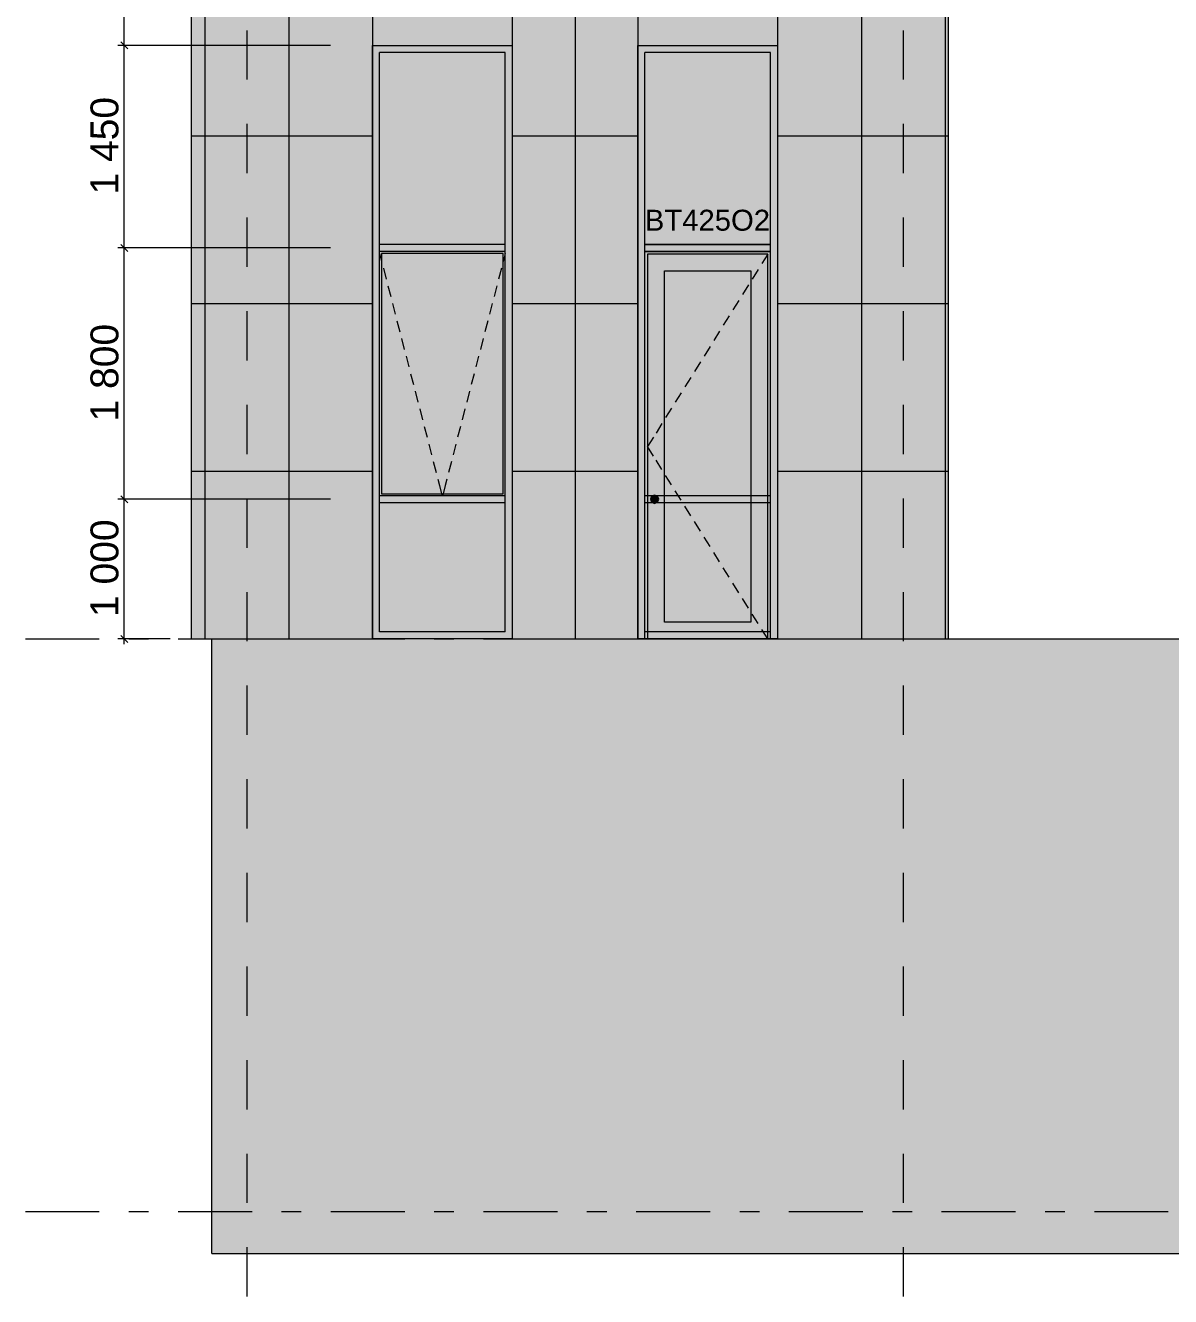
# Model space of a CAD drawing. Header units: millimetres. Extents: x 1499747 to 4230374, y -28481 to 441852.
# Drawn here: x 4102577 to 4110778, y 359120 to 368221 of the extents above; entities that cross this region are included whole.
import ezdxf

# ---------------------------------------------------------------- set-up
doc = ezdxf.new("R2010")
doc.units = ezdxf.units.MM
doc.header["$MEASUREMENT"] = 0
doc.layers.add('Чертеж и Рисунок', color=7, linetype='Continuous')
doc.styles.add('РЎР“Р•РќР•Р\xa0Р\x98Р\xa0_РЎРўР\x98Р›Р¬_2', font='')
doc.styles.get('РЎР“Р•РќР•Р\xa0Р\x98Р\xa0_РЎРўР\x98Р›Р¬_2').set_extended_font_data('GOST Common', italic=True)

# ---------------------------------------------------------------- blocks, each defined once
blk = doc.blocks.new('zw$719B')
at = {"layer": 'Чертеж и Рисунок', "linetype": 'Continuous', "lineweight": 0, "true_color": 0x2e2e2e}
for points in [[(0, 3300), (50, 3300), (50, 4200), (0, 4250)], [(500, 4250), (0, 4250), (50, 4200), (500, 4200)], [(500, 4250), (500, 4200), (950, 4200), (1000, 4250)], [(1000, 3300), (1000, 4250), (950, 4200), (950, 3300)], [(0, 2800), (50, 2800), (50, 3300), (0, 3300)], [(1000, 2800), (1000, 3300), (950, 3300), (950, 2800)], [(500, 2825), (50, 2825), (50, 2775), (500, 2775)], [(950, 2775), (950, 2825), (500, 2825), (500, 2775)], [(0, 2400), (50, 2400), (50, 2800), (0, 2800)], [(50, 2775), (70, 2755), (930, 2755), (950, 2775)], [(50, 0), (70, 0), (70, 2755), (50, 2775)], [(70, 2755), (190, 2635), (810, 2635), (930, 2755)], [(930, 0), (930, 2755), (810, 2635), (810, 120)], [(950, 0), (950, 2775), (930, 2755), (930, 0)], [(1000, 2400), (1000, 2800), (950, 2800), (950, 2400)], [(0, 1000), (50, 1000), (50, 2400), (0, 2400)], [(1000, 1000), (1000, 2400), (950, 2400), (950, 1000)], [(98.7, 1000), (105, 1015), (98.9, 1021.1), (90.2, 1000)], [(103.7, 1000), (108.5, 1011.5), (105, 1015), (98.7, 1000)], [(105, 1015), (120, 1021.3), (120, 1029.8), (98.9, 1021.1)], [(108.7, 1000), (112, 1008), (108.5, 1011.5), (103.7, 1000)], [(108.5, 1011.5), (120, 1016.3), (120, 1021.3), (105, 1015)], [(112, 1008), (120, 1011.3), (120, 1016.3), (108.5, 1011.5)], [(112.5, 1007.5), (109.5, 1000), (112.5, 992.6), (118.5, 990.1), (118.5, 1009.9)], [(121.5, 1007.1), (121.5, 1010), (118.5, 1010), (118.5, 1007.1)], [(121.5, 1000), (121.5, 1007.1), (118.5, 1007.1), (118.5, 1000)], [(118.8, 1010), (121.2, 1010), (120, 1010.5)], [(120, 1021.3), (135, 1015), (141, 1021.1), (120, 1029.8)], [(120, 1016.3), (131.5, 1011.5), (135, 1015), (120, 1021.3)], [(120, 1011.3), (128, 1008), (131.5, 1011.5), (120, 1016.3)], [(121.5, 1009.9), (121.5, 990.1), (127.4, 992.6), (130.5, 1000), (127.4, 1007.5)], [(128, 1008), (131.3, 1000), (136.2, 1000), (131.5, 1011.5)], [(131.5, 1011.5), (136.2, 1000), (141.2, 1000), (135, 1015)], [(135, 1015), (141.2, 1000), (149.7, 1000), (141, 1021.1)], [(0, 0), (50, 0), (50, 1000), (0, 1000)], [(105, 985), (98.7, 1000), (90.2, 1000), (98.9, 979)], [(108.5, 988.5), (103.7, 1000), (98.7, 1000), (105, 985)], [(120, 978.8), (105, 985), (98.9, 979), (120, 970.3)], [(112, 992), (108.7, 1000), (103.7, 1000), (108.5, 988.5)], [(120, 983.8), (108.5, 988.5), (105, 985), (120, 978.8)], [(120, 988.7), (112, 992), (108.5, 988.5), (120, 983.8)], [(121.5, 993), (121.5, 1000), (118.5, 1000), (118.5, 993)], [(121.5, 990), (121.5, 993), (118.5, 993), (118.5, 990)], [(118.8, 990), (120, 989.5), (121.2, 990)], [(128, 992), (120, 988.7), (120, 983.8), (131.5, 988.5)], [(131.5, 988.5), (120, 983.8), (120, 978.8), (135, 985)], [(135, 985), (120, 978.8), (120, 970.3), (141, 979)], [(131.3, 1000), (128, 992), (131.5, 988.5), (136.2, 1000)], [(136.2, 1000), (131.5, 988.5), (135, 985), (141.2, 1000)], [(141.2, 1000), (135, 985), (141, 979), (149.7, 1000)], [(1000, 0), (1000, 1000), (950, 1000), (950, 0)], [(930, 0), (810, 120), (190, 120), (70, 0)]]:
    blk.add_hatch(color=250, dxfattribs=at).paths.add_polyline_path(points)
at = {"layer": 'Чертеж и Рисунок', "linetype": 'Continuous', "lineweight": 0, "true_color": 0x84adf9}
for points in [[(950, 4200), (50, 4200), (50, 2825), (950, 2825), (950, 3300)], [(190, 120), (810, 120), (810, 2635), (190, 2635)]]:
    blk.add_hatch(color=161, dxfattribs=at).paths.add_polyline_path(points)
at = {"layer": 'Чертеж и Рисунок', "linetype": 'Continuous', "lineweight": 0, "true_color": 0x2e2e2e}
h = blk.add_hatch(color=250, dxfattribs=at)
h.paths.add_polyline_path([(70, 2755), (70, 0), (190, 120), (190, 2635)])
h.paths.add_polyline_path([(90.2, 1000), (98.9, 1021.1), (120, 1029.8), (141, 1021.1), (149.7, 1000), (141, 979), (120, 970.3), (98.9, 979)], flags=0)
h = blk.add_hatch(color=250, dxfattribs=at)
h.paths.add_polyline_path([(108.7, 1000), (112, 992), (120, 988.7), (128, 992), (131.3, 1000), (128, 1008), (120, 1011.3), (112, 1008)])
h.paths.add_polyline_path([(109.5, 1000), (112.5, 1007.5), (118.5, 1009.9), (118.5, 1010), (118.8, 1010), (120, 1010.5), (121.2, 1010), (121.5, 1010), (121.5, 1009.9), (127.4, 1007.5), (130.5, 1000), (127.4, 992.6), (121.5, 990.1), (121.5, 990), (121.2, 990), (120, 989.5), (118.8, 990), (118.5, 990), (118.5, 990.1), (112.5, 992.6)], flags=0)
at = {"layer": 'Чертеж и Рисунок', "color": 7, "linetype": 'Continuous', "lineweight": 5}
for points in [[(0, 0), (0, 4250)], [(0, 4250), (1000, 4250)], [(50, 3300), (50, 4200)], [(500, 4200), (50, 4200)], [(950, 4200), (500, 4200)], [(950, 3300), (950, 4200)], [(1000, 4250), (1000, 0)], [(50, 2825), (50, 3300)], [(950, 2825), (950, 3300)], [(50, 2800), (50, 2825)], [(50, 2825), (500, 2825)], [(500, 2825), (950, 2825)], [(950, 2800), (950, 2825)], [(50, 2775), (50, 2800)], [(50, 2775), (500, 2775)], [(50, 2400), (50, 2775)], [(930, 2755), (70, 2755)], [(70, 2755), (70, 0)], [(500, 2775), (950, 2775)], [(930, 0), (930, 2755)], [(950, 2775), (950, 2800)], [(950, 2400), (950, 2775)], [(190, 2635), (810, 2635)], [(190, 120), (190, 2635)], [(810, 2635), (810, 120)], [(50, 1000), (50, 2400)], [(950, 1000), (950, 2400)], [(98.9, 1021.1), (90.2, 1000)], [(120, 1029.8), (98.9, 1021.1)], [(112, 1008), (108.7, 1000)], [(112.5, 1007.5), (109.5, 1000)], [(120, 1011.3), (112, 1008)], [(118.5, 1009.9), (112.5, 1007.5)], [(118.5, 1007.1), (118.5, 1010)], [(118.8, 1010), (118.5, 1010)], [(118.5, 1000), (118.5, 1007.1)], [(120, 1010.5), (118.8, 1010)], [(121.2, 1010), (118.8, 1010)], [(141, 1021.1), (120, 1029.8)], [(128, 1008), (120, 1011.3)], [(121.2, 1010), (120, 1010.5)], [(121.5, 1010), (121.2, 1010)], [(121.5, 1007.1), (121.5, 1010)], [(127.4, 1007.5), (121.5, 1009.9)], [(121.5, 1000), (121.5, 1007.1)], [(130.5, 1000), (127.4, 1007.5)], [(131.3, 1000), (128, 1008)], [(149.7, 1000), (141, 1021.1)], [(50, 0), (50, 1000)], [(90.2, 1000), (98.9, 979)], [(98.9, 979), (120, 970.3)], [(108.7, 1000), (112, 992)], [(109.5, 1000), (112.5, 992.6)], [(112, 992), (120, 988.7)], [(112.5, 992.6), (118.5, 990.2)], [(118.5, 993), (118.5, 1000)], [(118.5, 990), (118.5, 993)], [(118.8, 990), (118.5, 990)], [(118.8, 990), (120, 989.5)], [(121.2, 990), (118.8, 990)], [(120, 988.7), (128, 992)], [(120, 989.5), (121.2, 990)], [(120, 970.3), (141, 979)], [(121.5, 990), (121.2, 990)], [(121.5, 993), (121.5, 1000)], [(121.5, 990), (121.5, 993)], [(121.5, 990.2), (127.4, 992.6)], [(127.4, 992.6), (130.5, 1000)], [(128, 992), (131.3, 1000)], [(141, 979), (149.7, 1000)], [(950, 0), (950, 1000)], [(810, 120), (190, 120)], [(50, 0), (0, 0)], [(50, 0), (70, 0)], [(70, 0), (930, 0)], [(930, 0), (950, 0)], [(950, 0), (1000, 0)]]:
    blk.add_lwpolyline(points, dxfattribs=at)
at = {"layer": 'Чертеж и Рисунок', "color": 23, "linetype": 'Continuous', "lineweight": 5, "true_color": 0xbf8080}
for points in [[(930, 2755), (887.6, 2687.2)], [(861.1, 2644.8), (818.8, 2576.9)], [(792.3, 2534.5), (749.9, 2466.6)], [(723.4, 2424.2), (681.1, 2356.3)], [(654.6, 2313.9), (612.2, 2246.1)], [(585.7, 2203.7), (543.4, 2135.8)], [(516.9, 2093.4), (474.5, 2025.5)], [(448.1, 1983.1), (405.7, 1915.3)], [(379.2, 1872.8), (336.8, 1805)], [(310.4, 1762.6), (268, 1694.7)], [(241.5, 1652.3), (199.1, 1584.4)], [(172.7, 1542), (130.3, 1474.2)], [(112.3, 1445.4), (70, 1377.5)], [(112.3, 1309.7), (70, 1377.5)], [(172.7, 1213), (130.3, 1280.9)], [(241.5, 1102.8), (199.1, 1170.6)], [(310.4, 992.5), (268, 1060.4)], [(379.2, 882.2), (336.8, 950.1)], [(448.1, 771.9), (405.7, 839.8)], [(516.9, 661.7), (474.5, 729.5)], [(585.7, 551.4), (543.4, 619.3)], [(654.6, 441.1), (612.2, 509)], [(723.4, 330.8), (681.1, 398.7)], [(792.3, 220.6), (749.9, 288.4)], [(861.1, 110.3), (818.8, 178.2)], [(930, 0), (887.6, 67.9)]]:
    blk.add_lwpolyline(points, dxfattribs=at)
at = {"layer": 'Чертеж и Рисунок', "color": 1, "linetype": 'Continuous', "lineweight": 0}
blk.add_lwpolyline([(246.9, 0), (388, 0)], dxfattribs=at)

msp = doc.modelspace()

# ---------------------------------------------------------------- hatches: boundary and pattern name
at = {"layer": 'Чертеж и Рисунок', "linetype": 'Continuous', "lineweight": 0, "true_color": 0x868d8e}
msp.add_hatch(color=252, dxfattribs=at).paths.add_polyline_path([(4103762.66783, 373528.37108), (4103762.66783, 363828.35626), (4105062.69981, 363828.35626), (4105062.69981, 368078.36275), (4106062.70134, 368078.36275), (4106062.70134, 363828.35626), (4106962.70272, 363828.35626), (4106962.70272, 368078.36275), (4107962.70424, 368078.36275), (4107962.70424, 363828.35626), (4109187.70612, 363828.35626), (4109187.70612, 368578.36352), (4103892.62803, 368578.36352), (4103892.62803, 369078.36428), (4104523.05899, 369078.36428), (4104523.05899, 369578.36504), (4105062.19981, 369578.36504), (4105062.19981, 373028.37032), (4106062.20134, 373028.37032), (4106062.20134, 369578.36504), (4106962.30272, 369578.36504), (4106962.30272, 373028.37032), (4107962.30424, 373028.37032), (4107962.30424, 369578.36504), (4109763.20699, 369578.36504), (4109763.20699, 373028.37032), (4110763.20852, 373028.37032), (4110763.20852, 369578.36504), (4111662.8099, 369578.36504), (4111662.8099, 373028.37032), (4112662.81142, 373028.37032), (4112662.81142, 369578.36504), (4114462.21417, 369578.36504), (4114462.21417, 373028.37032), (4115462.2157, 373028.37032), (4115462.2157, 369578.36504), (4116362.21708, 369578.36504), (4116362.21708, 373028.37032), (4117362.2186, 373028.37032), (4117362.2186, 369578.36504), (4118512.72036, 369578.36504), (4118512.72036, 369078.36428), (4119262.72151, 369078.36428), (4119262.72151, 373028.37032), (4120262.72304, 373028.37032), (4120262.72304, 369078.36428), (4121162.72441, 369078.36428), (4121162.72441, 373028.37032), (4122162.72594, 373028.37032), (4122162.72594, 369078.36428), (4122662.7267, 369078.36428), (4122662.7267, 373528.37108)])
at = {"layer": 'Чертеж и Рисунок', "linetype": 'Continuous', "lineweight": 0, "true_color": 0x2e2e2e}
for points in [[(4106062.70134, 368078.36275), (4105062.69981, 368078.36275), (4105112.69989, 368028.36268), (4106012.70126, 368028.36268)], [(4105112.69989, 368028.36268), (4105062.69981, 368078.36275), (4105062.69981, 366628.36054), (4105112.69989, 366628.36054)], [(4106062.70134, 366628.36054), (4106062.70134, 368078.36275), (4106012.70126, 368028.36268), (4106012.70126, 366628.36054)], [(4106962.70272, 368078.36275), (4107012.70279, 368028.36268), (4107912.70417, 368028.36268), (4107962.70424, 368078.36275)], [(4106962.70272, 366628.36054), (4107012.70279, 366628.36054), (4107012.70279, 368028.36268), (4106962.70272, 368078.36275)], [(4107962.70424, 366628.36054), (4107962.70424, 368078.36275), (4107912.70417, 368028.36268), (4107912.70417, 366628.36054)], [(4105112.69989, 366628.36054), (4105062.69981, 366628.36054), (4105062.69981, 364828.35779), (4105112.69989, 364828.35779)], [(4105112.69989, 366653.36058), (4105112.69989, 366603.3605), (4106012.70126, 366603.3605), (4106012.70126, 366653.36058)], [(4106062.70134, 364828.35779), (4106062.70134, 366628.36054), (4106012.70126, 366628.36054), (4106012.70126, 364828.35779)], [(4106962.70272, 364828.35779), (4107012.70279, 364828.35779), (4107012.70279, 366628.36054), (4106962.70272, 366628.36054)], [(4107012.70279, 366603.3605), (4107912.70417, 366603.3605), (4107912.70417, 366653.36058), (4107012.70279, 366653.36058)], [(4107962.70424, 364828.35779), (4107962.70424, 366628.36054), (4107912.70417, 366628.36054), (4107912.70417, 364828.35779)], [(4105112.69989, 364828.35779), (4105062.69981, 364828.35779), (4105062.69981, 363828.35626), (4105112.69989, 363878.35634)], [(4105112.69989, 364853.35783), (4105112.69989, 364803.35775), (4106012.70126, 364803.35775), (4106012.70126, 364853.35783)], [(4106062.70134, 364828.35779), (4106012.70126, 364828.35779), (4106012.70126, 363878.35634), (4106062.70134, 363828.35626)], [(4107012.70279, 364828.35779), (4106962.70272, 364828.35779), (4106962.70272, 363828.35626), (4107012.70279, 363878.35634)], [(4107012.70279, 364803.35775), (4107912.70417, 364803.35775), (4107912.70417, 364853.35783), (4107012.70279, 364853.35783)], [(4107962.70424, 364828.35779), (4107912.70417, 364828.35779), (4107912.70417, 363878.35634), (4107962.70424, 363828.35626)], [(4105062.69981, 363828.35626), (4106062.70134, 363828.35626), (4106012.70126, 363878.35634), (4105112.69989, 363878.35634)], [(4106962.70272, 363828.35626), (4107962.70424, 363828.35626), (4107912.70417, 363878.35634), (4107012.70279, 363878.35634)]]:
    msp.add_hatch(color=250, dxfattribs=at).paths.add_polyline_path(points)
at = {"layer": 'Чертеж и Рисунок', "linetype": 'Continuous', "lineweight": 0, "true_color": 0x84adf9}
for points in [[(4105112.69989, 368028.36268), (4105112.69989, 366653.36058), (4106012.70126, 366653.36058), (4106012.70126, 368028.36268)], [(4107012.70279, 368028.36268), (4107012.70279, 366653.36058), (4107912.70417, 366653.36058), (4107912.70417, 368028.36268)], [(4105997.70124, 364868.35785), (4105997.70124, 366588.36048), (4105127.69991, 366588.36048), (4105127.69991, 364868.35785)], [(4107012.70279, 366603.3605), (4107012.70279, 364853.35783), (4107912.70417, 364853.35783), (4107912.70417, 366603.3605)], [(4105112.69989, 363878.35634), (4106012.70126, 363878.35634), (4106012.70126, 364803.35775), (4105112.69989, 364803.35775)], [(4107912.70417, 364803.35775), (4107012.70279, 364803.35775), (4107012.70279, 363878.35634), (4107912.70417, 363878.35634)]]:
    msp.add_hatch(color=161, dxfattribs=at).paths.add_polyline_path(points)
at = {"layer": 'Чертеж и Рисунок', "linetype": 'Continuous', "lineweight": 0, "true_color": 0xf7fdff}
for points in [[(4105112.69989, 366603.3605), (4105112.69989, 364853.35783), (4105127.69991, 364868.35785), (4105127.69991, 366588.36048)], [(4106012.70126, 366603.3605), (4105112.69989, 366603.3605), (4105127.69991, 366588.36048), (4105997.70124, 366588.36048)], [(4105997.70124, 364868.35785), (4106012.70126, 364853.35783), (4106012.70126, 366603.3605), (4105997.70124, 366588.36048)], [(4105112.69989, 364853.35783), (4106012.70126, 364853.35783), (4105997.70124, 364868.35785), (4105127.69991, 364868.35785)]]:
    msp.add_hatch(color=7, dxfattribs=at).paths.add_polyline_path(points)
at = {"layer": 'Чертеж и Рисунок', "linetype": 'Continuous', "lineweight": 0, "true_color": 0x7f7f7f}
for points in [[(4103912.66806, 363828.35626), (4103912.66806, 359728.35), (4104412.66882, 359728.35), (4104412.66882, 363828.35626)], [(4104412.66882, 363828.35626), (4104412.66882, 363628.35595), (4108537.70512, 363628.35595), (4108537.70512, 363828.35626)], [(4108537.70512, 363828.35626), (4108537.70512, 359728.35), (4109187.70612, 359728.35), (4109187.70612, 363828.35626)], [(4109187.70612, 363828.35626), (4109187.70612, 363628.35595), (4113237.7123, 363628.35595), (4113237.7123, 363828.35626)], [(4104412.66882, 363428.35565), (4108537.70512, 363428.35565), (4108537.70512, 363628.35595), (4104412.66882, 363628.35595)], [(4109187.70612, 363428.35565), (4113237.7123, 363428.35565), (4113237.7123, 363628.35595), (4109187.70612, 363628.35595)], [(4104412.66882, 363428.35565), (4104412.66882, 359728.35), (4108537.70512, 359728.35), (4108537.70512, 363428.35565)], [(4109187.70612, 363428.35565), (4109187.70612, 359728.35), (4113237.7123, 359728.35), (4113237.7123, 363428.35565)], [(4103912.66806, 359428.34954), (4115462.4157, 359428.34954), (4122812.72693, 359428.34954), (4122812.72693, 359728.35), (4103912.66806, 359728.35)]]:
    msp.add_hatch(color=8, dxfattribs=at).paths.add_polyline_path(points)

# ---------------------------------------------------------------- linework, layer by layer
at = {"layer": 'Чертеж и Рисунок', "color": 7, "linetype": 'Continuous', "lineweight": 5}
for points in [[(4103762.66783, 373528.37108), (4103762.66783, 363828.35626)], [(4103284.7171, 368078.36275), (4103284.7171, 369078.36428)], [(4109187.70612, 363828.35626), (4109187.70612, 368578.36352)], [(4104762.66936, 368078.36275), (4103237.83703, 368078.36275)], [(4103259.71706, 368103.36279), (4103309.71714, 368053.36271)], [(4103284.7171, 366628.36054), (4103284.7171, 368078.36275)], [(4105062.69981, 363828.35626), (4105062.69981, 368078.36275)], [(4105062.69981, 368078.36275), (4106062.70134, 368078.36275)], [(4106962.70272, 363828.35626), (4106962.70272, 368078.36275)], [(4106962.70272, 368078.36275), (4107962.70424, 368078.36275)], [(4106012.70126, 368028.36268), (4105112.69989, 368028.36268)], [(4105112.69989, 366653.36058), (4105112.69989, 368028.36268)], [(4106012.70126, 366653.36058), (4106012.70126, 368028.36268)], [(4107912.70417, 368028.36268), (4107012.70279, 368028.36268)], [(4107012.70279, 366653.36058), (4107012.70279, 368028.36268)], [(4107912.70417, 366653.36058), (4107912.70417, 368028.36268)], [(4104762.66936, 366628.36054), (4103237.83703, 366628.36054)], [(4103259.71706, 366653.36058), (4103309.71714, 366603.3605)], [(4103284.7171, 364828.35779), (4103284.7171, 366628.36054)], [(4105112.69989, 366628.36054), (4105112.69989, 366653.36058)], [(4106012.70126, 366653.36058), (4105112.69989, 366653.36058)], [(4105112.69989, 366603.3605), (4105112.69989, 366628.36054)], [(4106012.70126, 366628.36054), (4106012.70126, 366653.36058)], [(4106012.70126, 366603.3605), (4106012.70126, 366628.36054)], [(4107012.70279, 366628.36054), (4107012.70279, 366653.36058)], [(4107912.70417, 366653.36058), (4107012.70279, 366653.36058)], [(4107012.70279, 366603.3605), (4107012.70279, 366628.36054)], [(4107912.70417, 366628.36054), (4107912.70417, 366653.36058)], [(4107912.70417, 366603.3605), (4107912.70417, 366628.36054)], [(4105112.69989, 364853.35783), (4105112.69989, 366603.3605)], [(4106012.70126, 366603.3605), (4105112.69989, 366603.3605)], [(4105997.70124, 366588.36048), (4105127.69991, 366588.36048)], [(4105127.69991, 366588.36048), (4105127.69991, 364868.35785)], [(4105997.70124, 364868.35785), (4105997.70124, 366588.36048)], [(4106012.70126, 364853.35783), (4106012.70126, 366603.3605)], [(4107012.70279, 364853.35783), (4107012.70279, 366603.3605)], [(4107912.70417, 366603.3605), (4107012.70279, 366603.3605)], [(4107912.70417, 364853.35783), (4107912.70417, 366603.3605)], [(4104762.66936, 364828.35779), (4103237.83703, 364828.35779)], [(4103259.71706, 364853.35783), (4103309.71714, 364803.35775)], [(4103284.7171, 363828.35626), (4103284.7171, 364828.35779)], [(4105112.69989, 364828.35779), (4105112.69989, 364853.35783)], [(4106012.70126, 364853.35783), (4105112.69989, 364853.35783)], [(4105112.69989, 364803.35775), (4105112.69989, 364828.35779)], [(4105112.69989, 363878.35634), (4105112.69989, 364803.35775)], [(4106012.70126, 364803.35775), (4105112.69989, 364803.35775)], [(4105127.69991, 364868.35785), (4105997.70124, 364868.35785)], [(4106012.70126, 364828.35779), (4106012.70126, 364853.35783)], [(4106012.70126, 364803.35775), (4106012.70126, 364828.35779)], [(4106012.70126, 363878.35634), (4106012.70126, 364803.35775)], [(4107012.70279, 364828.35779), (4107012.70279, 364853.35783)], [(4107912.70417, 364853.35783), (4107012.70279, 364853.35783)], [(4107012.70279, 364803.35775), (4107012.70279, 364828.35779)], [(4107012.70279, 363878.35634), (4107012.70279, 364803.35775)], [(4107912.70417, 364803.35775), (4107012.70279, 364803.35775)], [(4107912.70417, 364828.35779), (4107912.70417, 364853.35783)], [(4107912.70417, 364803.35775), (4107912.70417, 364828.35779)], [(4107912.70417, 363878.35634), (4107912.70417, 364803.35775)], [(4103612.6276, 363828.35626), (4103237.83703, 363828.35626)], [(4103259.71706, 363853.3563), (4103309.71714, 363803.35622)], [(4103284.7171, 363790.8562), (4103284.7171, 363828.35626)], [(4103762.66783, 363828.35626), (4105062.69981, 363828.35626)], [(4106062.70134, 363828.35626), (4105062.69981, 363828.35626)], [(4106012.70126, 363878.35634), (4105112.69989, 363878.35634)], [(4106062.70134, 363828.35626), (4106962.70272, 363828.35626)], [(4107962.70424, 363828.35626), (4106962.70272, 363828.35626)], [(4107912.70417, 363878.35634), (4107012.70279, 363878.35634)], [(4107962.70424, 363828.35626), (4109187.70612, 363828.35626)], [(4109187.70612, 363828.35626), (4113237.7123, 363828.35626)]]:
    msp.add_lwpolyline(points, dxfattribs=at)
at = {"layer": 'Чертеж и Рисунок', "color": 253, "linetype": 'Continuous', "lineweight": 5, "true_color": 0xaaaaaa}
for points in [[(4103862.66798, 373528.37108), (4103862.66798, 363828.35626)], [(4104462.6689, 368578.36352), (4104462.6689, 363828.35626)], [(4105063.29981, 368578.36352), (4105063.29981, 363828.35626)], [(4106062.70134, 368578.36352), (4106062.70134, 363828.35626)], [(4106512.90203, 368578.36352), (4106512.90203, 363828.35626)], [(4106963.30272, 368578.36352), (4106963.30272, 363828.35626)], [(4107962.70424, 368578.36352), (4107962.70424, 363828.35626)], [(4108563.30516, 368578.36352), (4108563.30516, 363828.35626)], [(4109163.30608, 368578.36352), (4109163.30608, 363828.35626)], [(4105063.29981, 367428.36176), (4103762.66783, 367428.36176)], [(4106963.30272, 367428.36176), (4106062.70134, 367428.36176)], [(4109187.70612, 367428.36176), (4107962.70424, 367428.36176)], [(4105063.29981, 366228.35993), (4103762.66783, 366228.35993)], [(4106963.30272, 366228.35993), (4106062.70134, 366228.35993)], [(4109187.70612, 366228.35993), (4107962.70424, 366228.35993)], [(4105063.29981, 365028.35809), (4103762.66783, 365028.35809)], [(4106963.30272, 365028.35809), (4106062.70134, 365028.35809)], [(4109187.70612, 365028.35809), (4107962.70424, 365028.35809)]]:
    msp.add_lwpolyline(points, dxfattribs=at)
at = {"layer": 'Чертеж и Рисунок', "color": 8, "linetype": 'Continuous', "lineweight": 15}
for points in [[(4104162.66844, 368185.86292), (4104162.66844, 367833.16238)], [(4108862.70562, 368185.86292), (4108862.70562, 367833.16238)], [(4104162.66844, 367515.66189), (4104162.66844, 367162.86135)], [(4108862.70562, 367515.66189), (4108862.70562, 367162.86135)], [(4104162.66844, 366845.36087), (4104162.66844, 366492.56033)], [(4108862.70562, 366845.36087), (4108862.70562, 366492.56033)], [(4104162.66844, 366175.05984), (4104162.66844, 365822.25931)], [(4108862.70562, 366175.05984), (4108862.70562, 365822.25931)], [(4104162.66844, 365504.75882), (4104162.66844, 365152.05828)], [(4108862.70562, 365504.75882), (4108862.70562, 365152.05828)], [(4104162.66844, 364834.5578), (4104162.66844, 364481.75726)], [(4108862.70562, 364834.5578), (4108862.70562, 364481.75726)], [(4104162.66844, 364164.25677), (4104162.66844, 363811.45623)], [(4108862.70562, 364164.25677), (4108862.70562, 363811.45623)], [(4104162.66844, 363493.95575), (4104162.66844, 363141.15521)], [(4108862.70562, 363493.95575), (4108862.70562, 363141.15521)], [(4104162.66844, 362823.65472), (4104162.66844, 362470.85419)], [(4108862.70562, 362823.65472), (4108862.70562, 362470.85419)], [(4104162.66844, 362153.3537), (4104162.66844, 361800.65316)], [(4108862.70562, 362153.3537), (4108862.70562, 361800.65316)], [(4104162.66844, 361483.15268), (4104162.66844, 361130.35214)], [(4108862.70562, 361483.15268), (4108862.70562, 361130.35214)], [(4104162.66844, 360812.85165), (4104162.66844, 360460.05111)], [(4108862.70562, 360812.85165), (4108862.70562, 360460.05111)], [(4104162.66844, 360142.55063), (4104162.66844, 359789.75009)], [(4108862.70562, 360142.55063), (4108862.70562, 359789.75009)], [(4104162.66844, 359472.2496), (4104162.66844, 359119.54907)], [(4108862.70562, 359472.2496), (4108862.70562, 359119.54907)]]:
    msp.add_lwpolyline(points, dxfattribs=at)
at = {"layer": 'Чертеж и Рисунок', "color": 23, "linetype": 'Continuous', "lineweight": 5, "true_color": 0xbf8080}
for points in [[(4105112.69989, 366589.06048), (4105127.69991, 366531.06039)], [(4106012.70126, 366589.06048), (4105997.70124, 366531.06039)], [(4105140.19993, 366482.56031), (4105160.19996, 366405.0602)], [(4105985.10122, 366482.56031), (4105965.10119, 366405.0602)], [(4105172.69998, 366356.66012), (4105192.80001, 366279.26)], [(4105952.60117, 366356.66012), (4105932.60114, 366279.26)], [(4105205.30003, 366230.85993), (4105225.30006, 366153.35981)], [(4105920.10112, 366230.85993), (4105900.00109, 366153.35981)], [(4105237.80008, 366104.95974), (4105257.80011, 366027.45962)], [(4105887.50107, 366104.95974), (4105867.50104, 366027.45962)], [(4105270.40013, 365979.05955), (4105290.40016, 365901.65943)], [(4105855.00102, 365979.05955), (4105835.00099, 365901.65943)], [(4105302.90018, 365853.25935), (4105322.90021, 365775.75923)], [(4105822.40097, 365853.25935), (4105802.40094, 365775.75923)], [(4105335.40023, 365727.35916), (4105355.50026, 365649.95904)], [(4105789.90092, 365727.35916), (4105769.90089, 365649.95904)], [(4105368.00028, 365601.45897), (4105388.00031, 365524.05885)], [(4105757.40087, 365601.45897), (4105737.30084, 365524.05885)], [(4105400.50033, 365475.65878), (4105420.50036, 365398.15866)], [(4105724.80083, 365475.65878), (4105704.80079, 365398.15866)], [(4105433.10038, 365349.75858), (4105453.10041, 365272.35847)], [(4105692.30078, 365349.75858), (4105672.30074, 365272.35847)], [(4105465.60043, 365223.95839), (4105485.60046, 365146.45827)], [(4105659.70073, 365223.95839), (4105639.7007, 365146.45827)], [(4105498.10048, 365098.0582), (4105518.20051, 365020.55808)], [(4105627.20068, 365098.0582), (4105607.20065, 365020.55808)], [(4105530.70053, 364972.15801), (4105542.60055, 364925.85794)], [(4105542.60055, 364925.85794), (4105557.50057, 364868.35785)], [(4105582.70061, 364925.85794), (4105567.80059, 364868.35785)], [(4105594.70063, 364972.15801), (4105582.70061, 364925.85794)], [(4105557.50057, 364868.35785), (4105561.40058, 364853.35783)], [(4105567.80059, 364868.35785), (4105564.00058, 364853.35783)]]:
    msp.add_lwpolyline(points, dxfattribs=at)
at = {"layer": 'Чертеж и Рисунок', "color": 1, "linetype": 'Continuous', "lineweight": 0}
for points in [[(4102576.79602, 363828.35626), (4103105.96682, 363828.35626)], [(4103317.62715, 363828.35626), (4103458.73736, 363828.35626)], [(4103670.40769, 363828.35626), (4104199.57849, 363828.35626)], [(4104411.23882, 363828.35626), (4104552.35903, 363828.35626)], [(4104764.01936, 363828.35626), (4105293.20017, 363828.35626)], [(4105504.90049, 363828.35626), (4105646.0007, 363828.35626)], [(4105857.60103, 363828.35626), (4106386.80184, 363828.35626)], [(4106598.50216, 363828.35626), (4106739.60238, 363828.35626)], [(4106951.2027, 363828.35626), (4107480.40351, 363828.35626)], [(4107692.10383, 363828.35626), (4107833.20405, 363828.35626)], [(4108044.90437, 363828.35626), (4108574.00518, 363828.35626)], [(4108785.7055, 363828.35626), (4108926.80572, 363828.35626)], [(4109138.50604, 363828.35626), (4109667.60685, 363828.35626)], [(4109879.30717, 363828.35626), (4110020.40739, 363828.35626)], [(4110232.10771, 363828.35626), (4110761.20852, 363828.35626)], [(4102576.79602, 359728.35), (4103105.96682, 359728.35)], [(4103317.62715, 359728.35), (4103458.73736, 359728.35)], [(4103670.40769, 359728.35), (4104199.57849, 359728.35)], [(4104411.23882, 359728.35), (4104552.35903, 359728.35)], [(4104764.01936, 359728.35), (4105293.20017, 359728.35)], [(4105504.90049, 359728.35), (4105646.0007, 359728.35)], [(4105857.60103, 359728.35), (4106386.80184, 359728.35)], [(4106598.50216, 359728.35), (4106739.60238, 359728.35)], [(4106951.2027, 359728.35), (4107480.40351, 359728.35)], [(4107692.10383, 359728.35), (4107833.20405, 359728.35)], [(4108044.90437, 359728.35), (4108574.00518, 359728.35)], [(4108785.7055, 359728.35), (4108926.80572, 359728.35)], [(4109138.50604, 359728.35), (4109667.60685, 359728.35)], [(4109879.30717, 359728.35), (4110020.40739, 359728.35)], [(4110232.10771, 359728.35), (4110761.20852, 359728.35)]]:
    msp.add_lwpolyline(points, dxfattribs=at)
at = {"layer": 'Чертеж и Рисунок', "color": 14, "linetype": 'Continuous', "lineweight": 15, "true_color": 0xa80f02}
msp.add_lwpolyline([(4103912.66806, 359728.35), (4103912.66806, 363828.35626)], dxfattribs=at)
at = {"layer": 'Чертеж и Рисунок', "color": 123, "linetype": 'Continuous', "lineweight": 20, "true_color": 0x71cebe}
for points in [[(4103912.66806, 359428.34954), (4103912.66806, 359728.35)], [(4103912.66806, 359428.34954), (4122812.72693, 359428.34954)]]:
    msp.add_lwpolyline(points, dxfattribs=at)

# ---------------------------------------------------------------- block references
at = {"lineweight": -3}
msp.add_blockref('zw$719B', (4106962.70272, 363828.35626), dxfattribs=at)

# ---------------------------------------------------------------- texts
at = {"layer": 'Чертеж и Рисунок', "color": 7, "linetype": 'Continuous', "lineweight": 15, "char_height": 200.0004799, "attachment_point": 7, "rotation": 90, "style": 'РЎР“Р•РќР•Р\xa0Р\x98Р\xa0_РЎРўР\x98Р›Р¬_2'}
for s, insert in [('\\A1;{\\pql;\\fArial|b0|i0|c204|p0;\\W1.000000;1 450}', (4103245.60796, 367010.06409)), ('\\A1;{\\pql;\\fArial|b0|i0|c204|p0;\\W1.000000;1 800}', (4103245.60796, 365385.17222)), ('\\A1;{\\pql;\\fArial|b0|i0|c204|p0;\\W1.000000;1 000}', (4103245.60796, 363985.34245))]:
    msp.add_mtext(s, dxfattribs=dict(at, insert=insert))
at = {"layer": 'Чертеж и Рисунок', "color": 1, "linetype": 'Continuous', "lineweight": 0, "insert": (4107012.61297, 366749.3194), "char_height": 150.0002956, "attachment_point": 7, "style": 'РЎР“Р•РќР•Р\xa0Р\x98Р\xa0_РЎРўР\x98Р›Р¬_2'}
msp.add_mtext('\\A1;{\\pql;\\fArial|b0|i0|c204|p0;\\W1.000000;ВТ425О2}', dxfattribs=at)

doc.saveas('drawing.dxf')
